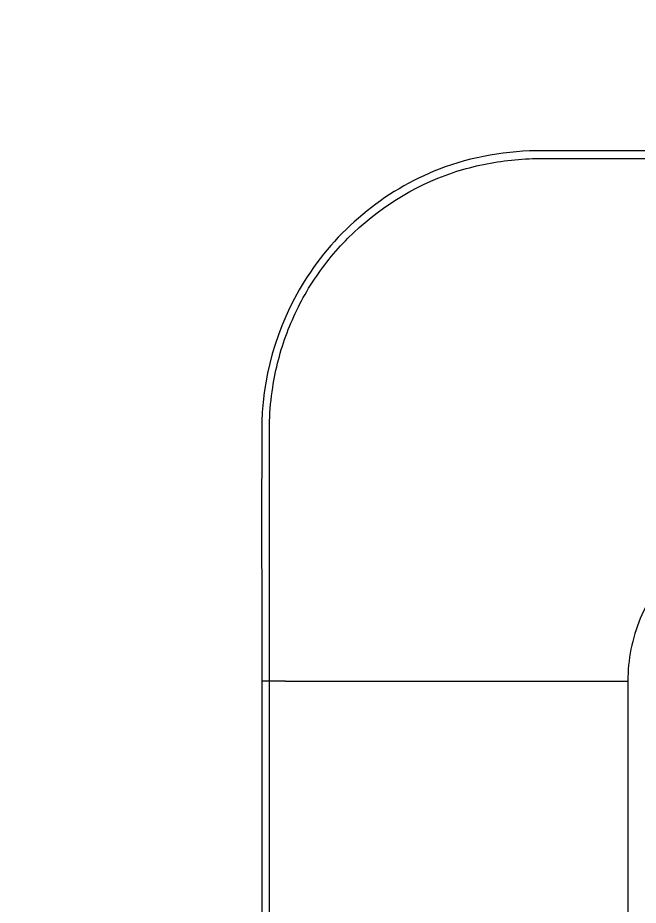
# Model space of a CAD drawing. Header units: millimetres. Extents: x -56261 to 196039, y 9480 to 100001.
# Drawn here: x 117291.3 to 117331.3, y 95852.4 to 95909.5 of the extents above; entities that cross this region are included whole.
import ezdxf

# ---------------------------------------------------------------- set-up
doc = ezdxf.new("R2010")
doc.units = ezdxf.units.MM
doc.set_wipeout_variables(frame=1)
doc.layers.add('SS-AIRCON', color=5, linetype='Continuous')
doc.layers.add('SS-TEXT', color=7, linetype='Continuous')

# ---------------------------------------------------------------- blocks, each defined once
blk = doc.blocks.new('I48T')
at = {"layer": 'SS-AIRCON', "color": 0, "linetype": 'Continuous'}
for p, q in [((705, -190.5), (705, 209.49998)), ((702.7736, -190.5), (704.2594, -190.5)), ((704.2594, -190.5), (705, -190.5))]:
    blk.add_line(p, q, dxfattribs=at)
for points in [[(670.4782, -190.49986), (670.4783, -123.83334), (670.4783, -57.16667), (670.4782, 9.49997)], [(704.2594, 9.49997), (704.2594, -57.16667), (704.2594, -123.83334), (704.2594, -190.49986)]]:
    blk.add_open_spline(points, degree=3, dxfattribs=at)
for points, knots in [([(654.9999, -205.97814), (657.0252, -205.97834), (661.079, -205.17212), (666.2288, -201.72879), (669.6721, -196.57902), (670.4784, -192.52527), (670.4782, -190.49986)], [2, 2, 2, 2, 9.958832, 17.920235, 25.88162, 33.840439, 33.840439, 33.840439, 33.840439]), ([(654.9999, -240.50017), (660.8058, -240.5), (668.5367, -240.50071), (676.4548, -240.48929), (681.8076, -240.52338), (690.8046, -239.01846), (702.0652, -229.55374), (705.043, -218.9363), (704.9952, -212.12442), (705.0261, -208.17322), (705.0085, -200.33642), (705, -194.41322), (704.9999, -190.49986)], [0, 0, 0, 0, 0.35750492, 0.48182088, 0.48182088, 0.68067387, 1.0140867, 1.311816, 1.311816, 1.4272538, 1.5527297, 1.7936434, 1.7936434, 1.7936434, 1.7936434]), ([(704.2594, -190.49986), (704.2597, -193.89769), (704.2583, -197.29601), (704.2624, -202.72925), (704.2668, -204.76615), (704.266, -208.52378), (704.2567, -210.23983), (704.26, -212.1886), (704.2608, -212.44417), (704.2632, -212.95264), (704.2647, -213.20556), (704.269, -213.69982), (704.2735, -213.93457), (704.2754, -214.47879), (704.2721, -214.7439), (704.2342, -216.07514), (704.136, -217.13728), (703.7003, -219.94345), (703.2468, -221.66843), (701.9945, -224.99531), (701.1925, -226.60205), (699.2558, -229.61048), (698.1268, -231.00565), (694.1202, -235.03), (690.7283, -237.17946), (685.3115, -239.00106), (683.5594, -239.38515), (680.9078, -239.69488), (680.019, -239.7536), (678.6722, -239.77561), (678.246, -239.76874), (677.6285, -239.76551), (677.415, -239.76462), (676.987, -239.76304), (676.7725, -239.76239), (675.188, -239.7584), (673.8143, -239.75968), (670.7258, -239.76154), (669.0149, -239.76185), (663.2009, -239.76157), (659.0986, -239.75909), (654.9999, -239.75864)], [2, 2, 2, 2, 5.1608637, 5.1608637, 7.0559647, 7.0559647, 8.6459539, 8.6459539, 8.8863461, 8.8863461, 9.1249382, 9.1249382, 9.3533088, 9.3533088, 9.5704607, 9.5704607, 10.444814, 10.444814, 11.905591, 11.905591, 13.368061, 13.368061, 14.831958, 14.831958, 18.038133, 18.038133, 19.506754, 19.506754, 20.242094, 20.242094, 20.620407, 20.620407, 20.820235, 20.820235, 21.020788, 21.020788, 22.301214, 22.301214, 23.891622, 23.891622, 27.706436, 27.706436, 27.706436, 27.706436]), ([(702.7735, -190.49986), (698.0309, -190.5), (687.6398, -190.5), (676.3212, -190.5), (670.4782, -190.49986)], [0.043604574, 0.043604574, 0.043604574, 0.043604574, 0.5, 0.98671961, 0.98671961, 0.98671961, 0.98671961])]:
    blk.add_open_spline(points, degree=3, knots=knots, dxfattribs=at)
blk = doc.blocks.new('A$C43DE16F2')
blk.add_wipeout([(0, 14550), (0, 0), (29100, 0), (29100, 14550)]).dxf.layer = 'SS-TEXT'
at = {"layer": 'SS-TEXT', "linetype": 'Continuous', "xscale": 1.577261091527505, "yscale": 1.577261091527505, "zscale": 1.577261091527505, "rotation": 180}
blk.add_blockref('I48T', (11081.92, 7128.46), dxfattribs=at)

msp = doc.modelspace()

# ---------------------------------------------------------------- block references
at = {"layer": 'SS-TEXT', "xscale": 0.4331186193392458, "yscale": 0.4331186193392458, "zscale": 0.4331186193392458}
msp.add_blockref('A$C43DE16F2', (112988.861, 92649.191), dxfattribs=at)

doc.saveas('drawing.dxf')
